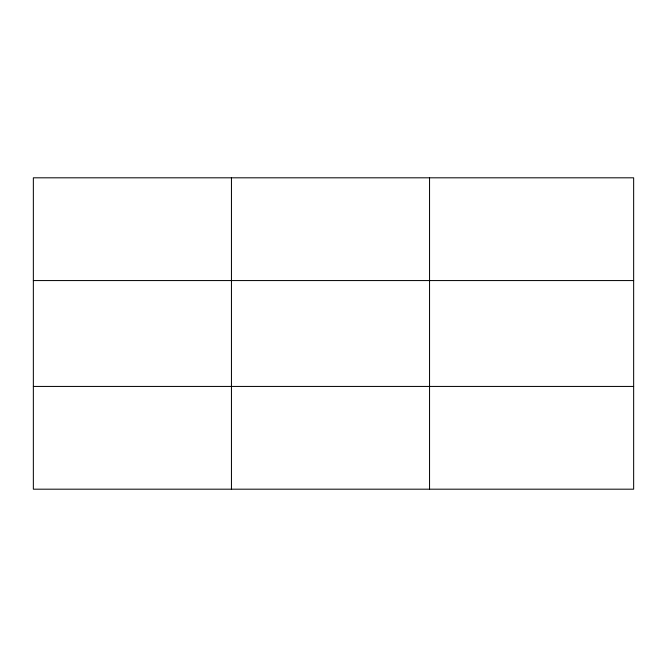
<?xml version="1.0" encoding="UTF-8"?>
<svg xmlns="http://www.w3.org/2000/svg" width="667" height="667" viewBox="0 0 667 667"><rect width="100%" height="100%" fill="white"/><g stroke="black" fill="none" stroke-linecap="round" stroke-linejoin="round"><path stroke-width="1" d="M231.449 177.814L231.449 489.186M429.548 177.814L429.548 489.186M633.65 386.435L633.65 489.186L33.35 489.186L33.35 177.814L633.65 177.814L633.65 386.435L33.35 386.435M33.35 280.565L633.65 280.565"/></g></svg>
